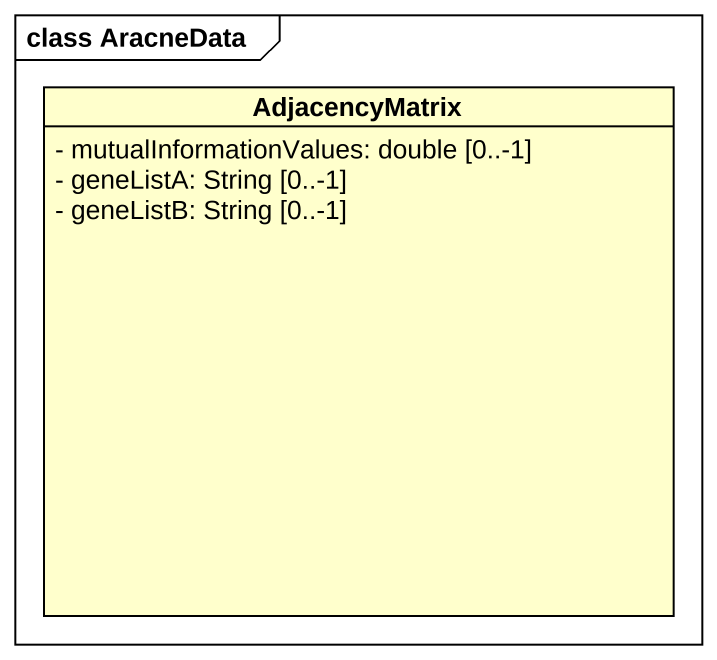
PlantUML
@startuml
mainframe class AracneData
hide circle
hide empty members
skinparam classAttributeIconSize 0
class AdjacencyMatrix {
  - mutualInformationValues: double [0..-1]
  - geneListA: String [0..-1]
  - geneListB: String [0..-1]
}
@enduml
